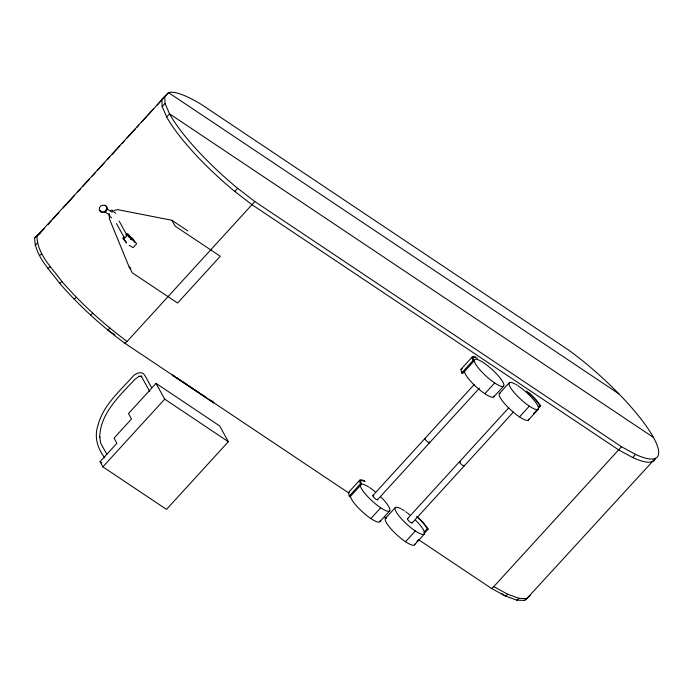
<?xml version="1.0" encoding="UTF-8"?>
<svg xmlns="http://www.w3.org/2000/svg" width="693" height="693" viewBox="0 0 693 693"><rect width="100%" height="100%" fill="white"/><g stroke="black" fill="none" stroke-linecap="round" stroke-linejoin="round"><path stroke-width="1.04" d="M134.529 242.351L132.242 239.12M109.451 215.566L109.338 218.667L129.141 267.022L132.363 272.851L177.599 303.032L220.287 256.271L175.06 226.091L171.838 220.261L117.585 209.624L114.102 210.473M364.509 480.717L360.94 479.686L359.736 480.18L348.484 492.506L349.237 496.119L350.112 496.734L361.356 484.407L360.637 480.968L361.772 480.5L365.133 481.47M359.736 480.18L359.918 482.623L361.356 484.407M475.58 356.947L473.406 356.497L472.21 356.99L460.958 369.317L461.703 372.929L462.577 373.544L473.83 361.218L473.111 357.779L475.155 357.415L477.607 358.281M472.21 356.99L472.383 359.433L473.83 361.218M109.234 213.496L109.044 215.904L111.686 217.767M165.61 95.747L161.798 99.333L162.153 106.549L166.658 116.961A95.028 21.596 42.4 0 0 234.84 191.467L251.975 204.686L618.624 449.887L632.692 457.536L635.559 454.391A95.028 21.596 42.4 0 0 649.765 431.263A95.028 21.596 42.4 0 0 568.173 349.766L201.533 104.565A95.028 21.596 42.4 0 0 168.477 92.602L36.937 236.096L34.65 237.89C34.849 255.968 49.723 269.62 59.65 283.368C79.123 305.622 101.031 325.693 124.827 343.234L348.588 492.879M635.559 454.391L621.491 446.742L254.842 201.542L127.114 341.45C103.318 323.9 81.41 303.829 61.946 281.575C52.018 267.836 37.136 254.175 36.937 236.096L44.378 228.534M48.008 224.558L51.637 220.582M53.084 218.988L58.896 212.63M63.254 207.857L66.156 204.678M67.611 203.092L74.142 195.937M77.772 191.961L80.674 188.773M82.848 186.391L89.388 179.236M92.29 176.057L95.192 172.878M97.367 170.487L104.626 162.534M107.536 159.355L109.711 156.973M111.885 154.591L119.872 145.842M122.055 143.46L124.229 141.069M127.131 137.89L135.118 129.141M136.573 127.555L138.747 125.164M141.649 121.985L153.266 109.269M156.895 105.293L168.477 92.602L618.875 393.823M162.153 106.549L165.029 103.404L164.674 96.197M166.658 116.961L169.525 113.817L165.029 103.404M124.073 236.859L122.739 238.331L126.239 242.325M125.762 235.014L127.027 233.628L127.988 233.931L132.9 239.527L132.181 239.839M130.397 239.414C130.284 237.032 133.628 238.21 132.562 239.423M234.84 191.467L237.708 188.323A95.028 21.596 42.4 0 1 169.525 113.817L653.499 437.482M156.038 383.376L128.491 413.539L131.505 419.014L114.076 438.097L116.909 443.26L100.061 461.72L102.885 466.857L166.511 509.407L228.335 441.701L219.664 425.926L156.038 383.376L164.7 399.142L228.335 441.701M102.885 466.857L164.7 399.142M349.237 496.119L360.481 483.801M461.703 372.929L472.955 360.611M372.834 495.564L474.073 384.667M377.477 499.8L479.443 388.115M370.876 518.555L380.708 507.787M484.849 393.719L494.681 382.952M379.842 521.708L389.674 510.94M493.814 396.872L503.646 386.105A19.664 4.47 42.4 0 0 484.485 363.375A19.664 4.47 42.4 0 0 479.253 369.074A19.664 4.47 42.4 0 0 503.646 386.105M385.455 518.364L395.287 507.597M499.419 393.529L509.251 382.761M407.475 518.736L508.723 407.839M412.127 522.972L513.374 412.084M405.526 541.727L415.358 530.959M519.499 416.891L529.322 406.124M423.821 532.406L427.338 528.56L422.921 522.643L416.606 516.406M538.409 406.912L539.812 405.37L538.011 402.633L532.129 396.049L526.541 391.025M416.926 541.415L418.329 539.873M423.951 533.714L428.17 529.088L423.501 522.851L418.13 517.42M533.61 413.6L540.644 405.899L535.975 399.662L528.612 392.437M414.483 544.88L424.315 534.112M528.456 420.045L538.288 409.277M418.685 539.76L491.467 588.435L493.762 586.65L621.491 446.742M491.467 588.435L505.543 596.084L516.779 600.147L524.523 600.398L526.81 598.605L655.483 458.255A95.028 21.596 42.4 0 1 632.692 457.536M34.65 237.89L40.748 232.51M524.523 600.398L530.621 595.018M35.005 245.097L37.301 243.312M39.501 255.518L41.797 253.725M47.886 268.52L50.173 266.736M59.65 283.368L61.946 281.575M74.125 299.177L76.412 297.392M90.454 315.038L92.749 313.245M109.979 328.222L107.692 330.015L114.795 334.762M124.827 343.234L127.114 341.45M526.81 598.605L519.066 598.354L507.83 594.291L505.543 596.084L501.94 593.676M516.779 600.147L519.066 598.354M460.958 369.317L462.162 368.815M348.484 492.506L349.688 492.004M128.898 237.249L131.497 238.479M131.913 239.752L127.495 235.014M493.762 586.65L507.83 594.291M539.812 405.37L540.644 405.899M427.338 528.56L428.17 529.088M112.647 211.166L115.766 213.227M106.791 208.671L112.015 212.127M104.747 211.798L109.97 215.254M171.838 220.261L187.794 230.916M129.141 267.022L130.916 268.2M172.981 375.138L174.757 376.325M176.542 377.512L180.986 380.483M182.761 381.678L187.205 384.65M188.981 385.836L193.425 388.808M195.201 389.994L199.645 392.966M201.429 394.161L205.873 397.132M210.317 400.104L212.093 401.29M384.528 516.926L386.33 518.121M172.254 375.216L213.808 403.005L212.777 401.143M100.061 461.72L101.854 462.924M129.106 245.331L133.186 247.609L136.634 243.737L132.632 238.626L127.261 235.248L123.813 239.12L126.594 243.052M237.708 188.323L254.842 201.542M116.485 223.57L124.09 237.205M119.109 221.015L126.862 235.022M151.421 387.352L144.82 375.329C141.97 370.296 135.152 373.423 132.406 376.94C119.274 391.536 103.101 405.561 97.964 425.381C94.075 436.729 97.41 448.622 104.808 457.839M149.749 391.493L141.251 376.195L141.718 376.784L140.748 376.1L141.476 376.308L138.687 376.446L139.25 376.204L134.979 379.296C119.837 395.556 99.983 413.366 99.74 437.569L99.757 436.971L100.624 443.035L106.887 454.417M105.206 205.223C109.815 208.714 102.72 215.168 100.078 210.308M462.577 373.544L461.72 371.431M349.558 495.59L350.112 496.734M377.356 499.151A3.144 0.719 42.4 0 1 376.186 499.393A3.144 0.719 42.4 0 1 373.085 496.439A3.144 0.719 42.4 0 1 373.856 495.807M429.218 441.77A3.144 0.719 42.4 0 1 428.776 442.645A3.144 0.719 42.4 0 1 425.649 440.038A3.144 0.719 42.4 0 1 425.268 438.478M380.951 497.037A19.664 4.47 42.4 0 1 387.032 511.087A19.664 4.47 42.4 0 1 363.712 491.952A19.664 4.47 42.4 0 1 368.711 487.006M369.603 487.577A19.664 4.47 42.4 0 1 375.285 491.865M380.154 520.815A19.664 4.47 42.4 0 1 365.194 514.267A19.664 4.47 42.4 0 1 350.493 496.093M411.997 522.323A3.144 0.719 42.4 0 1 409.546 521.586A3.144 0.719 42.4 0 1 407.839 518.693M464.067 465.298A3.144 0.719 42.4 0 1 462.898 465.54A3.144 0.719 42.4 0 1 459.797 462.586A3.144 0.719 42.4 0 1 460.559 461.962M415.601 520.209A19.664 4.47 42.4 0 1 422.236 534.407A19.664 4.47 42.4 0 1 399.688 516.787A19.664 4.47 42.4 0 1 400.883 508.714M401.671 509.156A19.664 4.47 42.4 0 1 404.244 510.75M405.622 511.703A19.664 4.47 42.4 0 1 407.034 512.742M407.753 513.288A19.664 4.47 42.4 0 1 409.935 515.038M414.795 543.988A19.664 4.47 42.4 0 1 396.95 534.918A19.664 4.47 42.4 0 1 386.322 517.974M518.217 385.923A19.664 4.47 42.4 0 1 538.582 408.627A19.664 4.47 42.4 0 1 516.813 395.469A19.664 4.47 42.4 0 1 514.847 383.887M515.644 384.32A19.664 4.47 42.4 0 1 517.333 385.343M528.768 419.152A19.664 4.47 42.4 0 1 510.923 410.083A19.664 4.47 42.4 0 1 500.294 393.148M494.118 395.98A19.664 4.47 42.4 0 1 479.166 389.431A19.664 4.47 42.4 0 1 464.466 371.257M110.49 211.417A1.161 0.936 -28.9 0 1 111.53 210.1A1.161 0.936 -28.9 0 1 112.69 210.975M99.489 207.891C97.592 212.786 105.579 214.31 106.973 209.797C108.87 204.903 100.883 203.37 99.489 207.891"/></g></svg>
